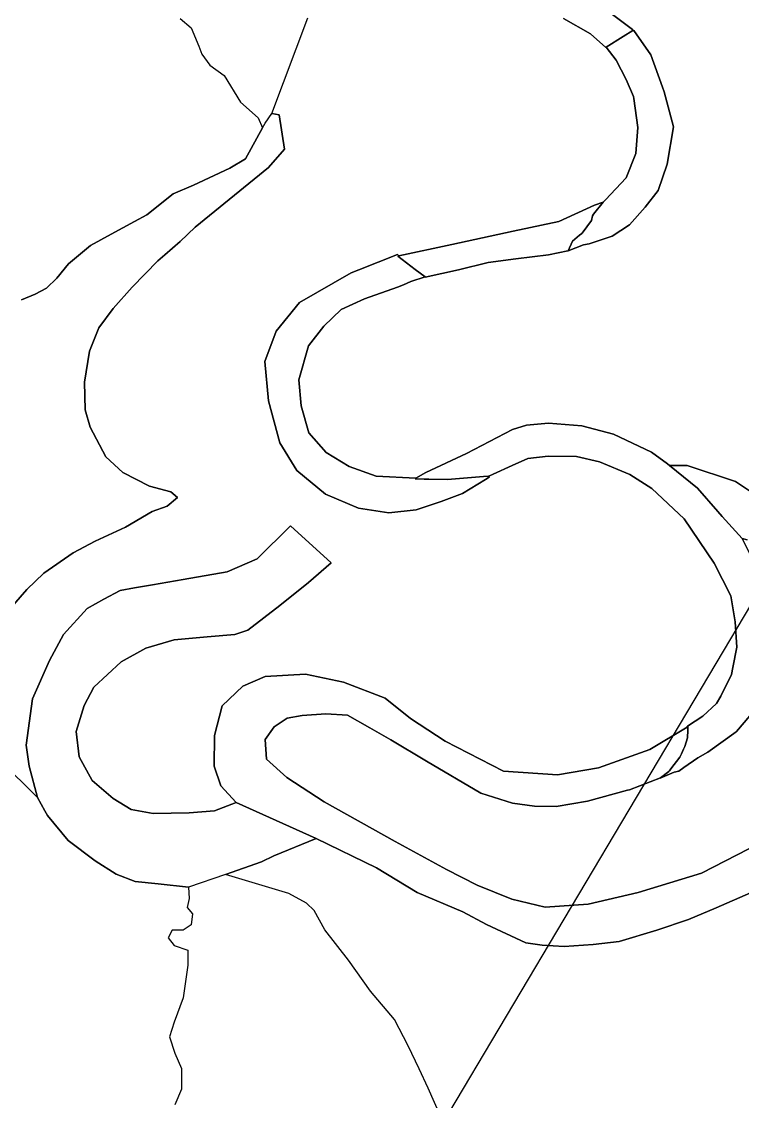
# Model space of a CAD drawing. Header units: inches. Extents: x 288635 to 1232953, y 676945 to 1655780.
# Drawn here: x 475472 to 488464, y 1309973 to 1329438 of the extents above; entities that cross this region are included whole.
import ezdxf

# ---------------------------------------------------------------- set-up
doc = ezdxf.new("R2010")
doc.units = ezdxf.units.IN
doc.header["$MEASUREMENT"] = 0
doc.layers.add('Images', color=7, linetype='Continuous')
picture_1 = doc.add_image_def('image6.jpg', size_in_pixel=(2592, 3907))

msp = doc.modelspace()

# ---------------------------------------------------------------- linework, layer by layer
at = {"color": 1}
for points in [[(475248.2605, 1318835.1798), (475565.7612, 1319198.9826), (475870.0326, 1319496.6395), (476399.2003, 1319860.4423), (476796.0761, 1320072.1094), (477345.0876, 1320323.464), (477827.9532, 1320607.8917), (478092.5371, 1320700.496), (478284.3604, 1320859.2464), (478158.683, 1320958.4653), (477775.0364, 1321064.2988), (477298.7855, 1321309.0389), (476987.8994, 1321593.4666), (476710.0864, 1322129.2489), (476617.482, 1322440.1349), (476604.2528, 1322936.2297), (476696.8572, 1323498.4704), (476862.2221, 1323915.19), (477120.1914, 1324265.7636), (477464.1504, 1324649.4102), (477927.1721, 1325125.6611), (478052.432, 1325234.4935), (478330.6625, 1325476.2348), (478601.861, 1325734.204), (479924.0692, 1326809.1701), (480207.4441, 1327139.1443), (480114.8397, 1327754.3018), (479982.5478, 1327780.7602), (480629.0808, 1329505.4017)], [(485241.6634, 1329491.7345), (485728.4977, 1329216.5673), (486003.665, 1328973.1501), (486009.9684, 1328977.124), (486191.3102, 1328740.9277), (486368.7148, 1328391.3731), (486500.3151, 1328087.1417), (486509.4127, 1328050.0514), (486579.2629, 1327529.3504), (486541.1628, 1327059.4495), (486369.7125, 1326621.2986), (485995.0617, 1326227.5978), (485955.7966, 1326180.2487), (485795.2047, 1326127.6735), (485153.8534, 1325835.5729), (484333.0368, 1325659.1693), (483223.485, 1325420.713), (482272.5036, 1325216.3354), (482245.1146, 1325238.3187), (481550.6951, 1324962.6713), (481413.263, 1324908.1181), (480479.8111, 1324374.717), (480060.7103, 1323860.366), (479857.5099, 1323307.9149), (479921.01, 1322603.0635), (480124.2104, 1321847.412), (480435.361, 1321345.761), (480949.712, 1320920.3101), (481546.6132, 1320666.3096), (482092.7143, 1320583.7594), (482581.6653, 1320634.5595), (483031.8277, 1320786.8655), (483419.867, 1320933.0101), (483832.6178, 1321180.6606), (483898.641, 1321228.2749), (483895.9682, 1321246.0544), (483974.2113, 1321281.299), (484316.098, 1321435.302), (484595.1185, 1321560.987), (484963.4192, 1321605.4371), (485471.4203, 1321599.087), (485890.5211, 1321503.8369), (486436.6222, 1321275.2364), (486830.323, 1321021.2359), (487416.9054, 1320473.0181), (487956.6565, 1319672.9165), (488255.1071, 1319088.7154), (488331.3072, 1318618.8144), (488363.0573, 1318161.6135), (488292.8694, 1317796.6365), (488267.8071, 1317666.3125), (488077.3067, 1317278.9617), (487995.1637, 1317146.269), (487752.3978, 1316915.9527), (487472.9972, 1316738.1523), (487473.2985, 1316736.4198), (487467.7055, 1316732.8606), (487470.0218, 1316719.542), (486797.8091, 1316318.7999), (485871.7656, 1315988.07), (485130.9308, 1315862.3927), (484158.5851, 1315928.5387), (483106.8643, 1316464.321), (482478.4776, 1316874.426), (482026.5664, 1317239.3484), (481274.621, 1317529.271), (480586.703, 1317674.7922), (479859.0974, 1317635.1046), (479462.2216, 1317456.5105), (479085.1896, 1317105.9368), (478946.283, 1316570.1545), (478939.6684, 1316014.5284), (479065.3458, 1315663.9548), (479336.5442, 1315359.6834), (478947.3855, 1315208.2367), (478490.9783, 1315175.1637), (477842.7478, 1315161.9345), (477445.872, 1315234.695), (477121.7568, 1315433.1329), (476744.7248, 1315757.2482), (476506.5993, 1316187.1969), (476453.6826, 1316643.6041), (476599.2037, 1317106.6259), (476771.1832, 1317437.3557), (477267.2779, 1317893.7629), (477710.4559, 1318145.1175), (478219.7798, 1318290.6387), (478815.0935, 1318350.17), (479317.8029, 1318389.8576), (479549.3138, 1318469.2328), (480124.7837, 1318912.4107), (480640.7222, 1319329.1303), (481050.8272, 1319679.7039), (480316.607, 1320347.7782), (479714.6787, 1319752.4645), (479178.8963, 1319520.9536), (478385.1448, 1319382.0471), (477829.5186, 1319282.8281), (477506.4716, 1319227.7633), (477247.4341, 1319183.6092), (476955.2262, 1319024.5182), (476652.1205, 1318859.494), (476228.7863, 1318389.8576), (475977.4316, 1317920.2212), (475666.5456, 1317232.3032), (475554.0974, 1316392.2494), (475607.0142, 1316015.2174), (475756.3444, 1315450.7579), (475545.917, 1315660.6909), (475295.8403, 1315910.275)], [(478328.9868, 1329491.0744), (478527.4247, 1329325.7095), (478666.3313, 1328994.9796), (478719.5071, 1328848.3144), (478864.7692, 1328651.0206), (479122.7384, 1328465.8119), (479418.5432, 1327986.386), (479736.0438, 1327700.6354), (479812.244, 1327522.835), (479507.4434, 1326964.0339), (479222.9395, 1326795.918), (478571.0233, 1326486.7347), (478205.6908, 1326335.3827), (477727.7961, 1325956.2909), (477507.1894, 1325833.7316), (477088.0885, 1325605.1312), (476713.4378, 1325401.9308), (476319.737, 1325071.7301), (476103.8365, 1324811.3796), (475919.6862, 1324633.5792), (475716.4858, 1324525.629), (475468.8353, 1324424.0288)], [(488735.0403, 1320880.249), (488341.385, 1321148.9035), (487467.6233, 1321433.3841), (487148.3076, 1321437.6416), (487115.0152, 1321464.6785), (486822.9147, 1321674.2289), (486143.4633, 1321998.0795), (485571.9622, 1322150.4798), (484968.7109, 1322201.2799), (484575.0102, 1322163.1799), (484321.0097, 1322086.9797), (483489.158, 1321655.1788), (482758.9065, 1321312.2782), (482579.5869, 1321204.6864), (481864.1139, 1321244.1607), (481375.1629, 1321415.6111), (480962.4121, 1321669.6116), (480651.2614, 1322025.2123), (480511.5612, 1322514.1633), (480467.1111, 1322977.7142), (480644.9114, 1323593.6654), (480917.962, 1323949.2662), (481229.1126, 1324247.7168), (481654.5634, 1324438.2171), (482245.1146, 1324647.7676), (482354.008, 1324693.6174), (482489.9607, 1324750.8606), (482745.0166, 1324835.7802), (482748.2569, 1324833.3292), (483345.1581, 1324960.3294), (483878.5591, 1325093.6797), (484380.2101, 1325163.5298), (484970.7613, 1325233.38), (485320.012, 1325303.2301), (485322.0771, 1325307.8765), (485325.3037, 1325308.5218), (485601.7767, 1325415.449), (485702.9611, 1325433.8462), (486115.712, 1325567.1965), (486426.8626, 1325776.7469), (486712.6131, 1326094.2475), (486947.5636, 1326392.6981), (487106.3139, 1326868.9491), (487220.6142, 1327542.0504), (487055.5138, 1328170.7017), (487023.907, 1328258.0363), (486814.2133, 1328837.453), (486508.4259, 1329275.1487), (486495.791, 1329285.3591), (486482.604, 1329295.2403), (486075.735, 1329600.1149)], [(486075.735, 1329600.1149), (486482.604, 1329295.2403), (486495.791, 1329285.3591), (486489.0819, 1329281.1295), (486490.4993, 1329280.0674), (486315.4693, 1329169.7224), (486009.9684, 1328977.124), (486003.665, 1328973.1501), (485728.4977, 1329216.5673), (485241.6634, 1329491.7345)], [(475468.8353, 1324424.0288), (475716.4858, 1324525.629), (475919.6862, 1324633.5792), (476103.8365, 1324811.3796), (476319.737, 1325071.7301), (476713.4378, 1325401.9308), (477088.0885, 1325605.1312), (477507.1894, 1325833.7316), (477727.7961, 1325956.2909), (478205.6908, 1326335.3827), (478571.0233, 1326486.7347), (479222.9395, 1326795.918), (479507.4434, 1326964.0339), (479812.244, 1327522.835), (479862.2468, 1327608.3869), (479982.5478, 1327780.7602), (480114.8397, 1327754.3018), (480207.4441, 1327139.1443), (479924.0692, 1326809.1701), (478601.861, 1325734.204), (478330.6625, 1325476.2348), (478052.432, 1325234.4935), (477927.1721, 1325125.6611), (477464.1504, 1324649.4102), (477120.1914, 1324265.7636), (476862.2221, 1323915.19), (476696.8572, 1323498.4704), (476604.2528, 1322936.2297), (476604.2528, 1322936.2297), (476617.482, 1322440.1349), (476710.0864, 1322129.2489), (476987.8994, 1321593.4666), (477298.7855, 1321309.0389), (477775.0364, 1321064.2988), (478158.683, 1320958.4653), (478284.3604, 1320859.2464), (478092.5371, 1320700.496), (477827.9532, 1320607.8917), (477345.0876, 1320323.464), (476796.0761, 1320072.1094), (476399.2003, 1319860.4423), (475870.0326, 1319496.6395), (475565.7612, 1319198.9826), (475248.2605, 1318835.1798)], [(488596.9495, 1316922.3027), (488355.649, 1316642.9022), (488353.7189, 1316641.5029), (488350.3573, 1316637.6105), (487842.3563, 1316269.3097), (487657.9598, 1316167.1825), (487407.4068, 1315992.9883), (487319.3533, 1315926.9482), (487231.2998, 1315910.0148), (486984.3408, 1315797.5696), (486993.1473, 1315804.4617), (486989.6325, 1315802.8613), (487138.5653, 1315919.4175), (487147.9292, 1315931.9026), (487176.4417, 1315969.9193), (487334.9144, 1316181.2162), (487363.7358, 1316240.2316), (487404.5473, 1316323.7979), (487427.1343, 1316370.0475), (487475.4394, 1316528.7642), (487479.0065, 1316667.8802), (487480.4355, 1316723.6131), (487470.3585, 1316717.6057), (487470.0218, 1316719.542), (487467.7055, 1316732.8606), (487473.2985, 1316736.4198), (487472.9972, 1316738.1523), (487752.3978, 1316915.9527), (487995.1637, 1317146.269), (488077.3067, 1317278.9617), (488267.8071, 1317666.3125), (488292.8694, 1317796.6365), (488363.0573, 1318161.6135), (488331.3072, 1318618.8144), (488255.1071, 1319088.7154), (487956.6565, 1319672.9165), (487416.9054, 1320473.0181), (486830.323, 1321021.2359), (486436.6222, 1321275.2364), (485890.5211, 1321503.8369), (485471.4203, 1321599.087), (484963.4192, 1321605.4371), (484595.1185, 1321560.987), (484316.098, 1321435.302), (483974.2113, 1321281.299), (483895.9682, 1321246.0544), (483890.2671, 1321243.4863), (483799.1232, 1321236.4752), (483147.3156, 1321186.3362), (482812.8695, 1321189.9715), (482779.574, 1321188.0689), (482728.4603, 1321190.889), (482563.1144, 1321192.6862), (482571.8711, 1321197.9402), (482568.4061, 1321197.9779), (482579.5869, 1321204.6864), (482758.9065, 1321312.2782), (483489.158, 1321655.1788), (484321.0097, 1322086.9797), (484575.0102, 1322163.1799), (484968.7109, 1322201.2799), (485571.9622, 1322150.4798), (486143.4633, 1321998.0795), (486822.9147, 1321674.2289), (486822.9147, 1321674.2289), (487115.0152, 1321464.6785), (487148.3076, 1321437.6416), (487657.1476, 1321024.4109), (488023.6911, 1320605.5041), (488101.6485, 1320516.4099), (488457.2492, 1320122.7091), (488793.7998, 1319449.6078)], [(488550.5411, 1320098.6314), (488457.2492, 1320122.7091), (488101.6485, 1320516.4099), (488023.6911, 1320605.5041), (487657.1476, 1321024.4109), (487148.3076, 1321437.6416), (487467.6233, 1321433.3841), (488341.385, 1321148.9035), (488735.0403, 1320880.249)], [(488793.7998, 1319449.6078), (488457.2492, 1320122.7091), (488550.5411, 1320098.6314)], [(488610.2086, 1313732.4926), (487988.4365, 1313461.2941), (487492.3418, 1313249.6271), (486923.4865, 1313057.8038), (486242.183, 1312852.7513), (485772.5467, 1312799.8345), (485249.9936, 1312766.7615), (484853.1178, 1312786.6053), (484562.0755, 1312832.9075), (483854.3137, 1313163.6373), (483424.3649, 1313388.5336), (482604.1549, 1313739.1072), (481869.9347, 1314182.2852), (480778.5263, 1314711.4529), (479336.5442, 1315359.6834), (479065.3458, 1315663.9548), (478939.6684, 1316014.5284), (478946.283, 1316570.1545), (479085.1896, 1317105.9368), (479462.2216, 1317456.5105), (479859.0974, 1317635.1046), (480586.703, 1317674.7922), (481274.621, 1317529.271), (482026.5664, 1317239.3484), (482026.5664, 1317239.3484), (482478.4776, 1316874.426), (483106.8643, 1316464.321), (484158.5851, 1315928.5387), (485130.9308, 1315862.3927), (485871.7656, 1315988.07), (486797.8091, 1316318.7999), (487470.0218, 1316719.542), (487470.3585, 1316717.6057), (487480.4355, 1316723.6131), (487479.0065, 1316667.8802), (487475.4394, 1316528.7642), (487427.1343, 1316370.0475), (487404.5473, 1316323.7979), (487363.7358, 1316240.2316), (487334.9144, 1316181.2162), (487176.4417, 1315969.9193), (487147.9292, 1315931.9026), (487138.5653, 1315919.4175), (486989.6325, 1315802.8613), (486427.3917, 1315591.1942), (486395.8437, 1315582.6154), (485673.3277, 1315386.1417), (485104.4724, 1315286.9228), (484714.2112, 1315293.5374), (484317.3354, 1315346.4542), (483748.4801, 1315531.6629), (482769.5198, 1316107.1328), (482127.904, 1316490.7794), (481750.872, 1316709.0611), (481347.3816, 1316933.9573), (480957.1204, 1316960.4157), (480527.1716, 1316927.3427), (480255.9731, 1316881.0406), (480024.4623, 1316722.2902), (479859.0974, 1316497.394), (479885.5557, 1316140.2058), (480249.3586, 1315809.4759), (480924.0474, 1315372.9125), (482207.2791, 1314658.5361), (483133.3227, 1314155.8268), (483682.3342, 1313871.3991), (484310.7208, 1313620.0445), (484906.0345, 1313474.5233), (485686.5569, 1313527.4401), (486586.1421, 1313739.1072), (487723.8527, 1314089.6808), (488788.8027, 1314632.0777)], [(488788.8027, 1314632.0777), (487723.8527, 1314089.6808), (486586.1421, 1313739.1072), (485686.5569, 1313527.4401), (484906.0345, 1313474.5233), (484310.7208, 1313620.0445), (483682.3342, 1313871.3991), (483133.3227, 1314155.8268), (482207.2791, 1314658.5361), (480924.0474, 1315372.9125), (480249.3586, 1315809.4759), (479885.5557, 1316140.2058), (479859.0974, 1316497.394), (480024.4623, 1316722.2902), (480255.9731, 1316881.0406), (480527.1716, 1316927.3427), (480957.1204, 1316960.4157), (481347.3816, 1316933.9573), (481750.872, 1316709.0611), (482127.904, 1316490.7794), (482769.5198, 1316107.1328), (483748.4801, 1315531.6629), (484317.3354, 1315346.4542), (484714.2112, 1315293.5374), (485104.4724, 1315286.9228), (485673.3277, 1315386.1417), (486395.8437, 1315582.6154), (486427.3917, 1315591.1942), (486989.6325, 1315802.8613), (486993.1473, 1315804.4617), (486984.3408, 1315797.5696), (487231.2998, 1315910.0148), (487319.3533, 1315926.9482), (487407.4068, 1315992.9883), (487657.9598, 1316167.1825), (487842.3563, 1316269.3097), (488350.3573, 1316637.6105), (488353.7189, 1316641.5029), (488355.649, 1316642.9022), (488596.9495, 1316922.3027)], [(475295.8403, 1315910.275), (475545.917, 1315660.6909), (475756.3444, 1315450.7579), (475889.4552, 1315213.4734), (475938.7875, 1315125.5331), (476311.6062, 1314673.3913), (476795.4773, 1314308.5049), (477176.2283, 1314070.5355), (477521.512, 1313937.7341), (477934.6556, 1313892.5372), (478482.2185, 1313832.6351), (478490.5221, 1313628.1973), (478458.7721, 1313469.447), (478554.0223, 1313353.0301), (478527.5639, 1313157.2381), (478384.6886, 1313061.9879), (478183.6049, 1313061.9879), (478114.813, 1312919.1126), (478220.6466, 1312781.529), (478469.3554, 1312696.8621), (478469.3554, 1312426.9866), (478384.6886, 1311839.6104), (478220.6466, 1311400.4012), (478135.9798, 1311135.8174), (478231.2299, 1310844.7751), (478352.9385, 1310564.3162), (478352.9385, 1310193.8988), (478236.5216, 1309908.1482)], [(483233.1029, 1309230.8665), (482801.302, 1310213.0018), (482634.9625, 1310561.1544), (482437.2346, 1310975.0034), (482191.7008, 1311449.1376), (481759.8999, 1311957.1387), (481361.9658, 1312515.9398), (480938.6316, 1313066.2742), (480743.8979, 1313413.4082), (480608.4309, 1313548.8752), (480286.697, 1313718.2089), (479144.8402, 1314063.0526), (479794.0538, 1314288.8077), (480018.6639, 1314397.0535), (480778.5263, 1314711.4529), (481869.9347, 1314182.2852), (482604.1549, 1313739.1072), (483424.3649, 1313388.5336), (483854.3137, 1313163.6373), (484562.0755, 1312832.9075), (484853.1178, 1312786.6053), (485249.9936, 1312766.7615), (485772.5467, 1312799.8345), (486242.183, 1312852.7513), (486923.4865, 1313057.8038), (487492.3418, 1313249.6271), (487988.4365, 1313461.2941), (488610.2086, 1313732.4926)]]:
    msp.add_lwpolyline(points, dxfattribs=at)
for points in [[(485601.7767, 1325415.449), (485325.3037, 1325308.5218), (485400.9432, 1325478.7106), (485529.2256, 1325587.9882), (485567.6625, 1325620.7308), (485569.2907, 1325622.9017), (485572.9542, 1325626.0225), (485744.4046, 1325854.6229), (485759.9477, 1325938.1673), (485779.1613, 1325967.2473), (485955.7966, 1326180.2487), (485995.0617, 1326227.5978), (486369.7125, 1326621.2986), (486541.1628, 1327059.4495), (486579.2629, 1327529.3504), (486509.4127, 1328050.0514), (486500.3151, 1328087.1417), (486368.7148, 1328391.3731), (486191.3102, 1328740.9277), (486009.9684, 1328977.124), (486315.4693, 1329169.7224), (486490.4993, 1329280.0674), (486489.0819, 1329281.1295), (486495.791, 1329285.3591), (486508.4259, 1329275.1487), (486814.2133, 1328837.453), (487023.907, 1328258.0363), (487055.5138, 1328170.7017), (487220.6142, 1327542.0504), (487106.3139, 1326868.9491), (486947.5636, 1326392.6981), (486712.6131, 1326094.2475), (486426.8626, 1325776.7469), (486115.712, 1325567.1965), (485702.9611, 1325433.8462), (485601.7767, 1325415.449)], [(483345.1581, 1324960.3294), (482748.2569, 1324833.3292), (482745.0166, 1324835.7802), (482566.7975, 1324970.5869), (482252.9559, 1325207.9799), (482262.5247, 1325210.0364), (482258.2476, 1325213.2716), (482272.5036, 1325216.3354), (483223.485, 1325420.713), (484333.0368, 1325659.1693), (485153.8534, 1325835.5729), (485795.2047, 1326127.6735), (485955.7966, 1326180.2487), (485779.1613, 1325967.2473), (485759.9477, 1325938.1673), (485744.4046, 1325854.6229), (485572.9542, 1325626.0225), (485569.2907, 1325622.9017), (485567.6625, 1325620.7308), (485529.2256, 1325587.9882), (485400.9432, 1325478.7106), (485325.3037, 1325308.5218), (485322.0771, 1325307.8765), (485320.012, 1325303.2301), (484970.7613, 1325233.38), (484380.2101, 1325163.5298), (483878.5591, 1325093.6797), (483345.1581, 1324960.3294)], [(482728.4603, 1321190.889), (482779.574, 1321188.0689), (482812.8695, 1321189.9715), (483147.3156, 1321186.3362), (483799.1232, 1321236.4752), (483890.2671, 1321243.4863), (483895.9682, 1321246.0544), (483898.641, 1321228.2749), (483832.6178, 1321180.6606), (483419.867, 1320933.0101), (483031.8277, 1320786.8655), (482581.6653, 1320634.5595), (482092.7143, 1320583.7594), (481546.6132, 1320666.3096), (480949.712, 1320920.3101), (480435.361, 1321345.761), (480124.2104, 1321847.412), (479921.01, 1322603.0635), (479857.5099, 1323307.9149), (480060.7103, 1323860.366), (480479.8111, 1324374.717), (481413.263, 1324908.1181), (481550.6951, 1324962.6713), (482245.1146, 1325238.3187), (482272.5036, 1325216.3354), (482258.2476, 1325213.2716), (482262.5247, 1325210.0364), (482252.9559, 1325207.9799), (482566.7975, 1324970.5869), (482745.0166, 1324835.7802), (482489.9607, 1324750.8606), (482354.008, 1324693.6174), (482245.1146, 1324647.7676), (481654.5634, 1324438.2171), (481229.1126, 1324247.7168), (480917.962, 1323949.2662), (480644.9114, 1323593.6654), (480467.1111, 1322977.7142), (480511.5612, 1322514.1633), (480651.2614, 1322025.2123), (480962.4121, 1321669.6116), (481375.1629, 1321415.6111), (481864.1139, 1321244.1607), (482579.5869, 1321204.6864), (482568.4061, 1321197.9779), (482571.8711, 1321197.9402), (482563.1144, 1321192.6862), (482728.4603, 1321190.889)], [(477445.872, 1315234.695), (477842.7478, 1315161.9345), (478490.9783, 1315175.1637), (478947.3855, 1315208.2367), (479336.5442, 1315359.6834), (480778.5263, 1314711.4529), (480018.6639, 1314397.0535), (479794.0538, 1314288.8077), (479144.8402, 1314063.0526), (478482.2185, 1313832.6351), (477934.6556, 1313892.5372), (477521.512, 1313937.7341), (477176.2283, 1314070.5355), (476795.4773, 1314308.5049), (476311.6062, 1314673.3913), (475938.7875, 1315125.5331), (475889.4552, 1315213.4734), (475756.3444, 1315450.7579), (475607.0142, 1316015.2174), (475554.0974, 1316392.2494), (475666.5456, 1317232.3032), (475977.4316, 1317920.2212), (476228.7863, 1318389.8576), (476652.1205, 1318859.494), (476955.2262, 1319024.5182), (477247.4341, 1319183.6092), (477506.4716, 1319227.7633), (477829.5186, 1319282.8281), (478385.1448, 1319382.0471), (479178.8963, 1319520.9536), (479714.6787, 1319752.4645), (480316.607, 1320347.7782), (481050.8272, 1319679.7039), (480640.7222, 1319329.1303), (480124.7837, 1318912.4107), (479549.3138, 1318469.2328), (479317.8029, 1318389.8576), (478815.0935, 1318350.17), (478219.7798, 1318290.6387), (477710.4559, 1318145.1175), (477267.2779, 1317893.7629), (476771.1832, 1317437.3557), (476599.2037, 1317106.6259), (476453.6826, 1316643.6041), (476506.5993, 1316187.1969), (476744.7248, 1315757.2482), (477121.7568, 1315433.1329), (477445.872, 1315234.695)]]:
    msp.add_lwpolyline(points, close=True, dxfattribs=at)

# ---------------------------------------------------------------- pictures from other files: only their frames are drawn
at = {"layer": 'Images'}
image = msp.add_image(picture_1, insert=(463037.5219, 1275868.6976), size_in_units=(43026.9717, 64855.8558), rotation=-30.719241845, dxfattribs=at)
image.dxf.flags = 7

doc.saveas('drawing.dxf')
